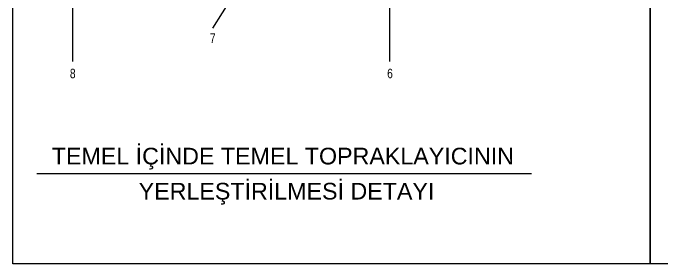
# Model space of a CAD drawing. Header units: millimetres. Extents: x 1235 to 6825, y 868 to 4348.
# Drawn here: x 2840.4 to 3258.3, y 1454.6 to 1615.8 of the extents above; entities that cross this region are included whole.
import ezdxf

# ---------------------------------------------------------------- set-up
doc = ezdxf.new("R2010")
doc.units = ezdxf.units.MM
doc.linetypes.add('SOLID_LINE', pattern=[0])
for name, color, linetype in [('AHAT', 3, 'Continuous'), ('MIMARI', 2, 'SOLID_LINE'), ('YAZI', 8, 'Continuous')]:
    doc.layers.add(name, color=color, linetype=linetype)
doc.styles.add('2', font='wturkce.shx', dxfattribs={"height": 0.2})
doc.styles.add('STYLE1', font='arial.ttf')

msp = doc.modelspace()

# ---------------------------------------------------------------- linework, layer by layer
at = {"layer": 'AHAT', "linetype": 'Continuous'}
msp.add_line((2855.79, 1512.78), (3173.69, 1512.78), dxfattribs=at)
at = {"layer": 'MIMARI', "linetype": 'Continuous'}
for p, q in [((3005.75, 1664.93), (2968.54, 1606.18)), ((2878.51, 1645.5), (2878.57, 1584.59)), ((3082.53, 1628.73), (3082.53, 1584.59))]:
    msp.add_line(p, q, dxfattribs=at)
at = {"layer": 'YAZI'}
for points in [[(3250.03, 2009.7), (3663.62, 2009.7), (3663.62, 1454.57), (3250.03, 1454.57)], [(2840.38, 1919.16), (3250.03, 1919.16), (3250.03, 1454.57), (2840.38, 1454.57)]]:
    msp.add_lwpolyline(points, close=True, dxfattribs=at)

# ---------------------------------------------------------------- texts
at = {"layer": 'YAZI', "linetype": 'Continuous', "style": '2', "width": 0.8}
for s, p in [('7', (2967.01, 1596.65)), ('8', (2876.97, 1573.92)), ('6', (3080.93, 1573.92))]:
    msp.add_text(s, height=6.11, dxfattribs=at).set_placement(p)
at = {"layer": 'YAZI', "style": 'STYLE1'}
for s, p in [('TEMEL İÇİNDE TEMEL TOPRAKLAYICININ ', (2865.29, 1518.55)), ('YERLEŞTİRİLMESİ DETAYI', (2921.17, 1496))]:
    msp.add_text(s, height=10.6952, dxfattribs=at).set_placement(p)

doc.saveas('drawing.dxf')
